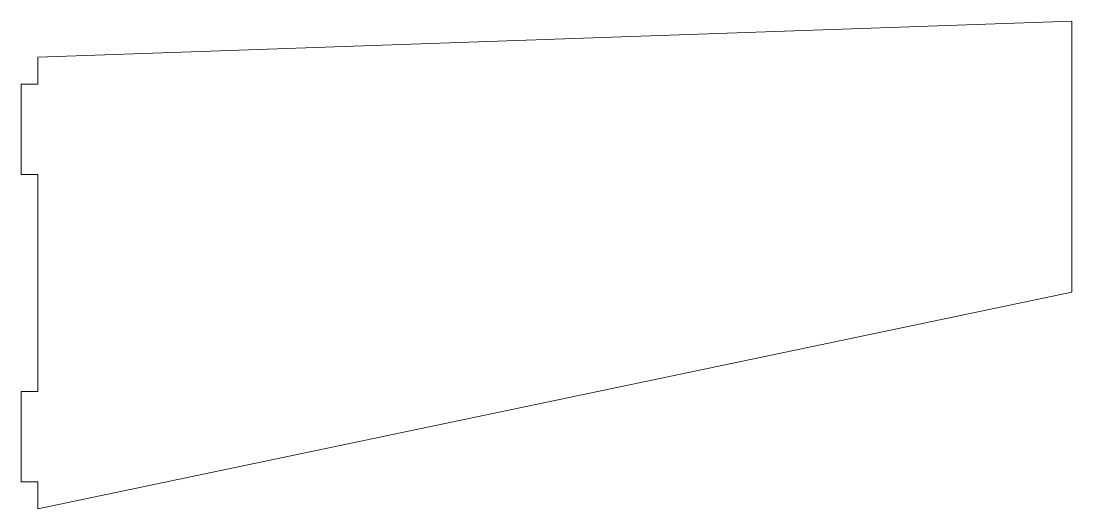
# Model space of a CAD drawing. Header units: inches. Extents: x -11.6 to 0, y -2.4 to 3.
import ezdxf

# ---------------------------------------------------------------- set-up
doc = ezdxf.new("R2010")
doc.units = ezdxf.units.IN
doc.header["$MEASUREMENT"] = 0

msp = doc.modelspace()

# ---------------------------------------------------------------- linework, layer by layer
at = {"color": 7, "linetype": 'Continuous', "lineweight": 15}
for p, q in [((-11.449, 2.6), (0, 3)), ((0, 3), (0, 0)), ((-11.449, 2.3), (-11.449, 2.6)), ((-11.637, 2.3), (-11.637, 1.3)), ((-11.449, 2.3), (-11.637, 2.3)), ((-11.637, 1.3), (-11.449, 1.3)), ((-11.449, -1.1), (-11.449, 1.3)), ((0, 0), (-11.449, -2.4)), ((-11.637, -1.1), (-11.637, -2.1)), ((-11.449, -1.1), (-11.637, -1.1)), ((-11.637, -2.1), (-11.449, -2.1)), ((-11.449, -2.4), (-11.449, -2.1))]:
    msp.add_line(p, q, dxfattribs=at)

doc.saveas('drawing.dxf')
